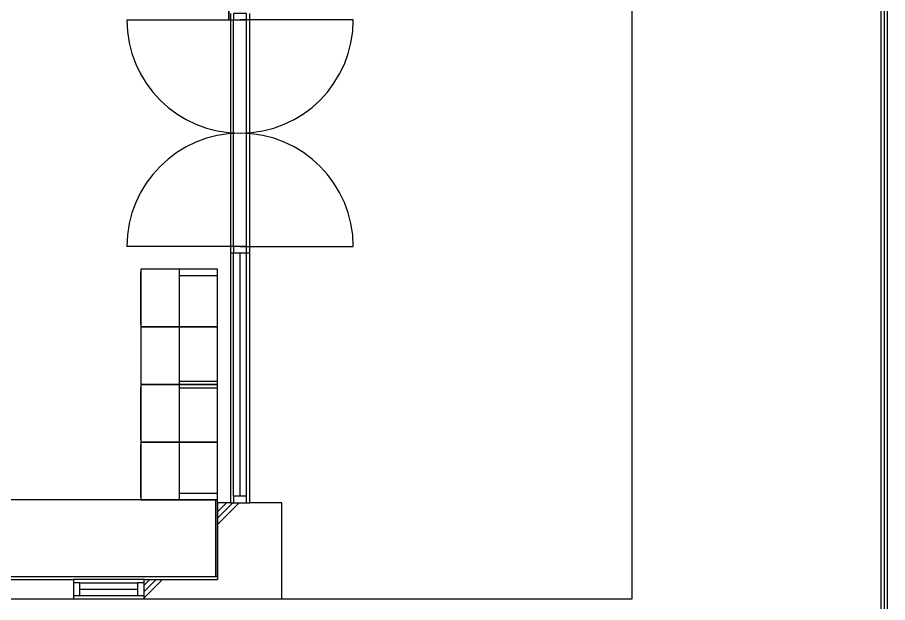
# Model space of a CAD drawing. Units: millimetres at full size, sheet at 1:50. Extents: x -9750 to 9750, y -6680 to 6675.
# Drawn here: x 2957 to 9750, y -1944 to 2623 of the extents above; entities that cross this region are included whole.
import ezdxf

# ---------------------------------------------------------------- set-up
doc = ezdxf.new("R2010")
doc.units = ezdxf.units.MM
doc.header["$LTSCALE"] = 50
for name, color, linetype in [('0-1_用紙枠', 4, 'Continuous'), ('0-3_道路舗装緑地', 4, 'Continuous'), ('0-5_柱', 7, 'Continuous'), ('0-6_壁', 4, 'Continuous'), ('0-7_建具', 7, 'Continuous'), ('0-A_汎用オブジェクト（実装）', 4, 'Continuous')]:
    doc.layers.add(name, color=color, linetype=linetype)

msp = doc.modelspace()

# ---------------------------------------------------------------- linework, layer by layer
at = {"layer": '0-1_用紙枠', "color": 3}
for p, q in [((9700, -6625), (9700, 6625)), ((9725, -6650), (9725, 6650))]:
    msp.add_line(p, q, dxfattribs=at)
msp.add_lwpolyline([(-9750, -6675), (9750, -6675), (9750, 6675), (-9750, 6675)], dxfattribs=at)
at = {"layer": '0-3_道路舗装緑地'}
msp.add_lwpolyline([(5020.23, -1914.16), (7756.57, -1914.16), (7756.57, 5195.05), (5020.23, 5195.05)], dxfattribs=at)

# ---------------------------------------------------------------- next in the draw order: wipeouts: each hides what was drawn before it
msp.add_wipeout([(346.23, -1839.95), (4770.23, -1839.95), (4770.23, 5120.05), (4770.23, 5120.05)])

# ---------------------------------------------------------------- next in the draw order: wipeouts: each hides what was drawn before it
msp.add_wipeout([(346.23, -1839.95), (4770.23, 5120.05), (346.23, 5120.05), (346.23, 5120.05)])

# ---------------------------------------------------------------- next in the draw order: linework, layer by layer
at = {"layer": '0-A_汎用オブジェクト（実装）'}
for points in [[(3920.23, 207.36), (4520.23, 207.36), (4520.23, 657.36), (3920.23, 657.36)], [(3920.24, 637.36), (3920.23, 637.36), (3920.23, 227.36), (3920.24, 227.36)], [(4220.23, 657.36), (4220.23, 607.36), (4520.23, 607.36), (4520.23, 657.36)], [(3920.23, -242.64), (4520.23, -242.64), (4520.23, 207.36), (3920.23, 207.36)], [(3920.23, -692.64), (4520.23, -692.64), (4520.23, -242.64), (3920.23, -242.64)], [(3920.24, -262.64), (3920.23, -262.64), (3920.23, -672.64), (3920.24, -672.64)], [(4220.23, -217.64), (4220.23, -267.64), (4520.23, -267.64), (4520.23, -217.64)], [(3920.24, -712.64), (3920.23, -712.64), (3920.23, -1122.64), (3920.24, -1122.64)]]:
    msp.add_lwpolyline(points, close=True, dxfattribs=at)

# ---------------------------------------------------------------- next in the draw order: wipeouts: each hides what was drawn before it
at = {"color": 7}
for points in [[(4620.23, -1164.95), (4770.23, -1164.95), (4770.23, 4645.05), (4770.23, 4645.05)], [(81.23, -1764.95), (81.23, -1914.95), (4520.23, -1914.95), (4520.23, -1914.95)]]:
    msp.add_wipeout(points, dxfattribs=at)

# ---------------------------------------------------------------- next in the draw order: wipeouts: each hides what was drawn before it
for points in [[(4620.23, -1164.95), (4770.23, 4645.05), (4620.23, 4645.05), (4620.23, 4645.05)], [(81.23, -1764.95), (4520.23, -1914.95), (4520.23, -1764.95), (4520.23, -1764.95)]]:
    msp.add_wipeout(points, dxfattribs=at)

# ---------------------------------------------------------------- next in the draw order: linework, layer by layer
at = {"layer": '0-6_壁', "color": 3}
for p, q in [((2220.23, -1764.95), (3395.67, -1764.95)), ((3945.67, -1764.95), (4520.23, -1764.95)), ((2118.67, -1914.95), (3395.67, -1914.95)), ((3945.67, -1914.95), (4520.23, -1914.95))]:
    msp.add_line(p, q, dxfattribs=at)
at = {"layer": '0-6_壁'}
for p, q in [((3945.67, -1908.22), (4088.94, -1764.95)), ((3945.67, -1858.72), (4039.44, -1764.95)), ((3945.67, -1809.23), (3989.94, -1764.95))]:
    msp.add_line(p, q, dxfattribs=at)
at = {"layer": '0-6_壁', "color": 7}
for points in [[(4620.23, -1164.95), (4620.23, 4645.05), (4620.23, 4645.05)], [(81.23, -1764.95), (4520.23, -1764.95), (4520.23, -1764.95)]]:
    msp.add_solid(points, dxfattribs=at)

# ---------------------------------------------------------------- next in the draw order: wipeouts: each hides what was drawn before it
for points in [[(4520.23, -1914.95), (5020.23, -1914.95), (5020.23, -1164.95), (5020.23, -1164.95)], [(3395.67, -1764.95), (3395.67, -1914.95), (3945.67, -1914.95), (3945.67, -1914.95)]]:
    msp.add_wipeout(points)

# ---------------------------------------------------------------- next in the draw order: wipeouts: each hides what was drawn before it
for points in [[(4520.23, -1914.95), (5020.23, -1164.95), (4520.23, -1164.95), (4520.23, -1164.95)], [(3395.67, -1764.95), (3945.67, -1914.95), (3945.67, -1764.95), (3945.67, -1764.95)]]:
    msp.add_wipeout(points)

# ---------------------------------------------------------------- next in the draw order: linework, layer by layer
at = {"layer": '0-5_柱', "color": 4}
for p, q in [((4520.23, -1333.66), (4688.94, -1164.95)), ((4520.23, -1284.16), (4639.44, -1164.95)), ((4520.23, -1234.66), (4589.94, -1164.95))]:
    msp.add_line(p, q, dxfattribs=at)
at = {"layer": '0-5_柱', "color": 3}
for points in [[(4620.23, -1164.95), (4520.23, -1164.95), (4520.23, -1764.95)], [(4520.23, -1914.95), (5020.23, -1914.95), (5020.23, -1164.95), (4770.23, -1164.95)]]:
    msp.add_lwpolyline(points, dxfattribs=at)
at = {"layer": '0-5_柱'}
msp.add_solid([(4520.23, -1914.95), (4520.23, -1164.95), (4520.23, -1164.95)], dxfattribs=at)
at = {"layer": '0-7_建具'}
for p, q in [((3395.67, -1764.95), (3395.67, -1914.95)), ((3945.67, -1764.95), (3395.67, -1764.95)), ((3945.67, -1914.95), (3945.67, -1764.95)), ((3445.67, -1789.95), (3895.67, -1789.95)), ((3445.67, -1839.95), (3895.67, -1839.95)), ((3445.67, -1889.95), (3895.67, -1889.95)), ((3395.67, -1914.95), (3945.67, -1914.95))]:
    msp.add_line(p, q, dxfattribs=at)
for points in [[(3395.67, -1789.95), (3395.67, -1889.95), (3445.67, -1889.95), (3445.67, -1789.95)], [(3945.67, -1789.95), (3895.67, -1789.95), (3895.67, -1889.95), (3945.67, -1889.95)]]:
    msp.add_lwpolyline(points, close=True, dxfattribs=at)
msp.add_solid([(3395.67, -1764.95), (3945.67, -1764.95), (3945.67, -1764.95)], dxfattribs=at)
at = {"layer": '0-A_汎用オブジェクト（実装）'}
for points in [[(4220.23, 657.36), (4220.23, -1142.64), (4520.23, -1142.64), (4520.23, 657.36)], [(3920.23, -692.64), (3920.23, -1142.64), (4520.23, -1142.64), (4520.23, -692.64)], [(2245.23, -1739.95), (4505.23, -1739.95), (4505.23, -1142.64), (2245.23, -1142.64)], [(2245.23, -1739.95), (4520.23, -1739.95), (4520.23, -1142.64), (2245.23, -1142.64)], [(4220.23, -1092.64), (4220.23, -1142.64), (4520.23, -1142.64), (4520.23, -1092.64)]]:
    msp.add_lwpolyline(points, close=True, dxfattribs=at)

# ---------------------------------------------------------------- next in the draw order: wipeouts: each hides what was drawn before it
msp.add_wipeout([(4620.23, -1164.95), (4770.23, -1164.95), (4770.23, 835.05), (4770.23, 835.05)])

# ---------------------------------------------------------------- next in the draw order: wipeouts: each hides what was drawn before it
msp.add_wipeout([(4620.23, -1164.95), (4770.23, 835.05), (4620.23, 835.05), (4620.23, 835.05)])

# ---------------------------------------------------------------- next in the draw order: linework, layer by layer
at = {"layer": '0-7_建具'}
for p, q in [((4620.23, 785.05), (4620.23, -1164.95)), ((4645.23, -1114.95), (4645.23, 785.05)), ((4695.23, -1114.95), (4695.23, 785.05)), ((4745.23, -1114.95), (4745.23, 785.05))]:
    msp.add_line(p, q, dxfattribs=at)
msp.add_lwpolyline([(4620.23, -1164.95), (4770.23, -1164.95), (4770.23, 785.05)], dxfattribs=at)
msp.add_lwpolyline([(4645.23, -1164.95), (4745.23, -1164.95), (4745.23, -1114.95), (4645.23, -1114.95)], close=True, dxfattribs=at)
msp.add_solid([(4620.23, -1164.95), (4620.23, 835.05), (4620.23, 835.05)], dxfattribs=at)

# ---------------------------------------------------------------- next in the draw order: wipeouts: each hides what was drawn before it
msp.add_wipeout([(4620.23, 785.05), (4770.23, 785.05), (4770.23, 2652.55), (4770.23, 2652.55)])

# ---------------------------------------------------------------- next in the draw order: wipeouts: each hides what was drawn before it
msp.add_wipeout([(4620.23, 785.05), (4770.23, 2652.55), (4620.23, 2652.55), (4620.23, 2652.55)])

# ---------------------------------------------------------------- next in the draw order: linework, layer by layer
for p, q in [((4620.23, 2652.55), (4620.23, 785.05)), ((4770.23, 785.05), (4770.23, 2652.55)), ((4645.23, 835.05), (4645.23, 2602.55)), ((4745.23, 835.05), (4745.23, 2602.55)), ((4620.23, 785.05), (4770.23, 785.05))]:
    msp.add_line(p, q, dxfattribs=at)
at = {"layer": '0-7_建具', "color": 4}
for p, q in [((3811.48, 2602.55), (4695.23, 2602.55)), ((5578.98, 2602.55), (4695.23, 2602.55)), ((4695.23, 835.05), (3811.48, 835.05)), ((4695.23, 835.05), (5578.98, 835.05))]:
    msp.add_line(p, q, dxfattribs=at)
at = {"layer": '0-7_建具'}
for points in [[(4745.23, 2652.55), (4645.23, 2652.55), (4645.23, 2602.55), (4745.23, 2602.55)], [(4745.23, 785.05), (4745.23, 835.05), (4645.23, 835.05), (4645.23, 785.05)]]:
    msp.add_lwpolyline(points, close=True, dxfattribs=at)
at = {"layer": '0-7_建具', "color": 4}
for centre, start, end in [((4695.23, 2602.55), 180, 270), ((4695.23, 2602.55), 270, 0), ((4695.23, 835.05), 90, 180), ((4695.23, 835.05), 0, 90)]:
    msp.add_arc(centre, 883.75, start, end, dxfattribs=at)
at = {"layer": '0-7_建具'}
msp.add_solid([(4620.23, 785.05), (4620.23, 2652.55), (4620.23, 2652.55)], dxfattribs=at)
at = {"layer": '0-A_汎用オブジェクト（実装）'}
msp.add_lwpolyline([(4607.73, 2602.55), (4607.73, 4632.55), (4607.23, 4632.55), (4607.23, 2602.55)], close=True, dxfattribs=at)

doc.saveas('drawing.dxf')
